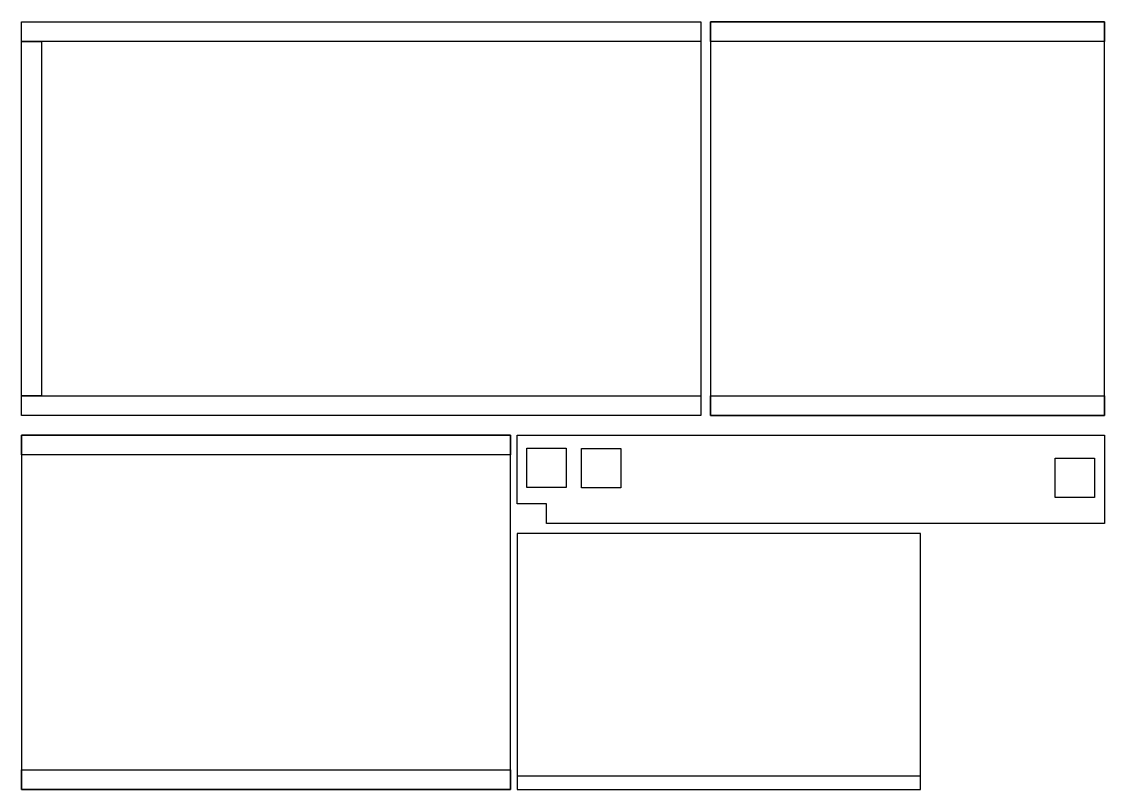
# Model space of a CAD drawing. Header units: metres. Extents: x 2386.3 to 2402.8, y 1935.5 to 1947.2.
import ezdxf

# ---------------------------------------------------------------- set-up
doc = ezdxf.new("R2010")
doc.units = ezdxf.units.M
doc.layers.add('AREE LEONARDO', color=5, linetype='CONTINUOUS')

msp = doc.modelspace()

# ---------------------------------------------------------------- linework, layer by layer
at = {"layer": 'AREE LEONARDO', "color": 5}
for points in [[(2386.345, 1947.237), (2396.695, 1947.237), (2396.695, 1941.237), (2386.345, 1941.237)], [(2396.845, 1941.237), (2402.845, 1941.237), (2402.845, 1947.237), (2396.845, 1947.237)], [(2393.795, 1940.937), (2386.345, 1940.937), (2386.345, 1935.537), (2393.795, 1935.537)], [(2393.895, 1940.937), (2402.845, 1940.937), (2402.845, 1939.587), (2394.345, 1939.587), (2394.345, 1939.887), (2393.895, 1939.887)], [(2393.895, 1935.537), (2400.045, 1935.537), (2400.045, 1939.437), (2393.895, 1939.437)]]:
    msp.add_lwpolyline(points, close=True, dxfattribs=at)
at = {"layer": 'AREE LEONARDO', "color": 2}
for points in [[(2386.345, 1947.237), (2396.695, 1947.237), (2396.695, 1946.937), (2386.345, 1946.937)], [(2396.845, 1947.237), (2402.845, 1947.237), (2402.845, 1946.937), (2396.845, 1946.937)], [(2386.345, 1946.937), (2386.645, 1946.937), (2386.645, 1941.537), (2386.345, 1941.537)], [(2396.695, 1941.237), (2386.345, 1941.237), (2386.345, 1941.537), (2396.695, 1941.537)], [(2402.845, 1941.237), (2396.845, 1941.237), (2396.845, 1941.537), (2402.845, 1941.537)], [(2386.345, 1940.937), (2393.795, 1940.937), (2393.795, 1940.637), (2386.345, 1940.637)], [(2393.795, 1935.537), (2386.345, 1935.537), (2386.345, 1935.837), (2393.795, 1935.837)], [(2393.895, 1935.537), (2400.045, 1935.537), (2400.045, 1935.737), (2393.895, 1935.737)]]:
    msp.add_lwpolyline(points, close=True, dxfattribs=at)
at = {"layer": 'AREE LEONARDO', "color": 1}
for points in [[(2394.045, 1940.737), (2394.645, 1940.737), (2394.645, 1940.137), (2394.045, 1940.137)], [(2394.876, 1940.733), (2395.476, 1940.733), (2395.476, 1940.133), (2394.876, 1940.133)], [(2402.095, 1940.587), (2402.695, 1940.587), (2402.695, 1939.987), (2402.095, 1939.987)]]:
    msp.add_lwpolyline(points, close=True, dxfattribs=at)

doc.saveas('drawing.dxf')
